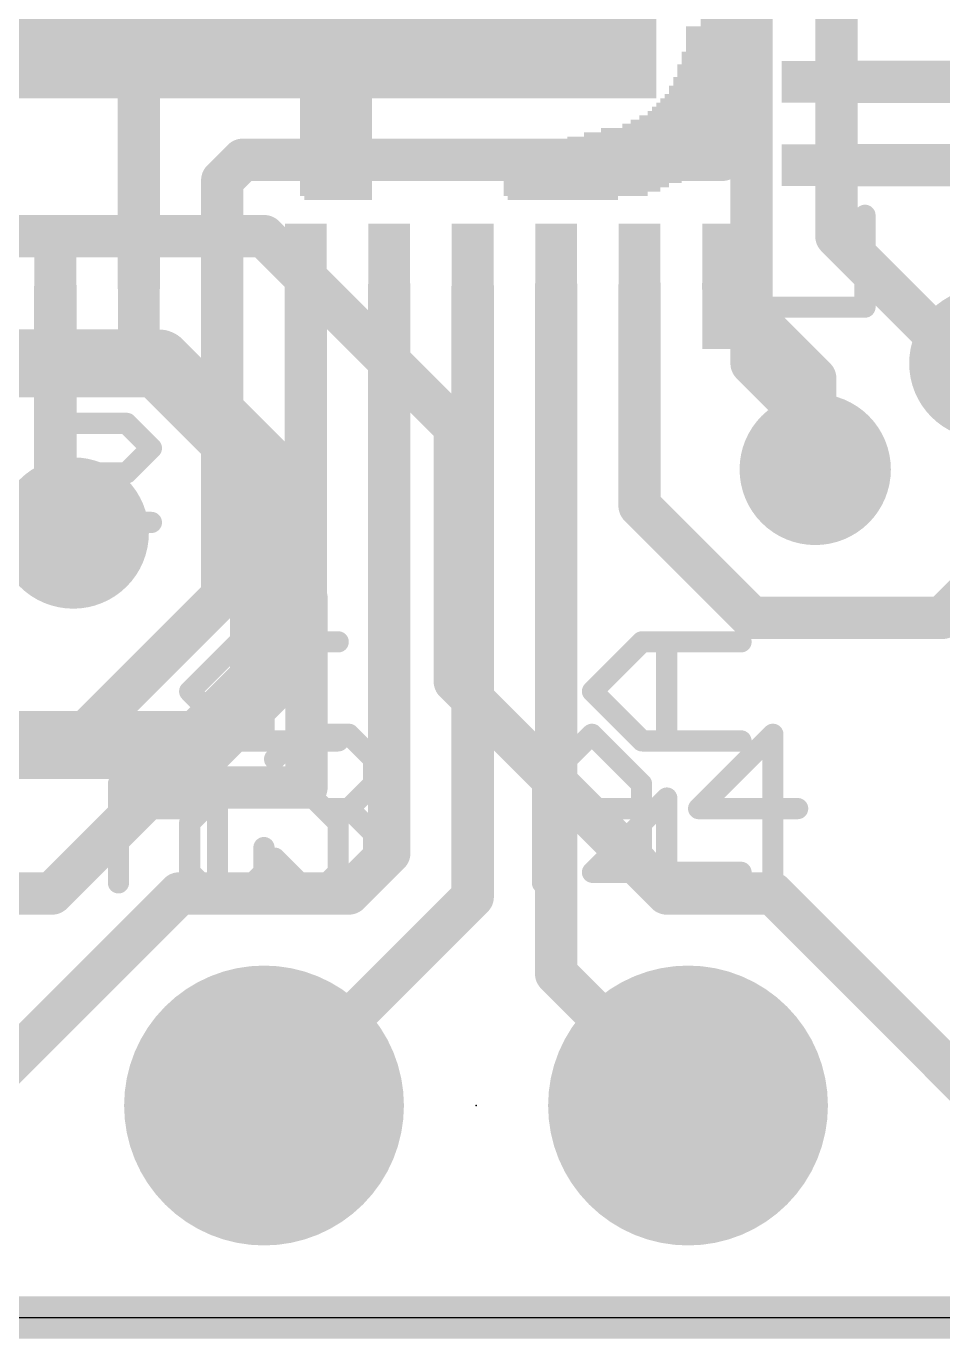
# Model space of a CAD drawing. Extents: x -0.1 to 50.8, y -0.1 to 23.
# Drawn here: x 22.71 to 28.2, y -0.13 to 7.73 of the extents above; entities that cross this region are included whole.
import ezdxf

# ---------------------------------------------------------------- set-up
doc = ezdxf.new("R2010")
doc.units = 0
for name, color, linetype in [('1', 12, 'CONTINUOUS'), ('16', 132, 'CONTINUOUS'), ('17', 110, 'CONTINUOUS'), ('18', 110, 'CONTINUOUS'), ('20', 53, 'CONTINUOUS'), ('21', 40, 'CONTINUOUS'), ('22', 6, 'CONTINUOUS'), ('23', 40, 'CONTINUOUS')]:
    doc.layers.add(name, color=color, linetype=linetype)

# ---------------------------------------------------------------- blocks, each defined once
blk = doc.blocks.new('ROUNDP')
at = {"const_width": 0.5}
blk.add_lwpolyline([(0, -0.25, 1), (0, 0.25, 1), (0, -0.25)], format="xyb", dxfattribs=at)
blk = doc.blocks.new('RECT')
blk.add_solid([(-0.5, -0.5), (0.5, -0.5), (-0.5, 0.5), (0.5, 0.5)])
blk = doc.blocks.new('ROUNDV')
at = {"const_width": 0.5}
blk.add_lwpolyline([(0, -0.25, 1), (0, 0.25, 1), (0, -0.25)], format="xyb", dxfattribs=at)

msp = doc.modelspace()

# ---------------------------------------------------------------- linework, layer by layer
at = {"layer": '1', "const_width": 0.254}
for points in [[(23.38, 6.177), (23.38, 8.902)], [(26.8732, 8.902), (26.8732, 6.9342)], [(27.605, 7.402), (28.793, 7.402)], [(23.88, 6.8112), (24.003, 6.9342)], [(26.8732, 6.9342), (24.003, 6.9342)], [(27.605, 6.902), (28.531, 6.902)], [(23.88, 6.177), (23.88, 6.8112)], [(22.88, 6.177), (22.88, 4.806)], [(23.88, 6.177), (23.88, 4.322)], [(24.38, 6.177), (24.38, 4.314)], [(24.88, 6.177), (24.88, 2.782)], [(25.38, 6.177), (25.38, 2.52)], [(25.88, 6.177), (25.88, 2.06)], [(26.38, 4.862), (26.38, 6.177)], [(26.88, 6.177), (27.432, 5.625)], [(27.432, 5.625), (27.432, 5.08)], [(27.051, 4.191), (26.38, 4.862)], [(22.88, 4.806), (22.987, 4.699)], [(28.702, 4.699), (28.194, 4.191)], [(23.88, 4.322), (22.987, 3.429)], [(24.38, 4.314), (24.384, 4.31)], [(24.384, 4.31), (24.384, 3.175)], [(28.194, 4.191), (27.051, 4.191)], [(22.987, 3.429), (22.225, 3.429)], [(23.495, 3.175), (22.86, 2.54)], [(24.384, 3.175), (23.495, 3.175)], [(24.88, 2.782), (24.638, 2.54)], [(22.86, 2.54), (21.082, 2.54)], [(23.622, 2.54), (22.352, 1.27)], [(24.638, 2.54), (23.622, 2.54)], [(25.38, 2.52), (24.13, 1.27)], [(25.88, 2.06), (26.67, 1.27)], [(0, 0), (37.084, 0)]]:
    msp.add_lwpolyline(points, dxfattribs=at)
at = {"layer": '1', "const_width": 0.127}
for points in [[(27.605, 7.4655, 1), (27.605, 7.3385)], [(24.003, 6.9977, 1), (24.003, 6.8707)], [(24.0479, 6.8893, 1), (23.9581, 6.9791)], [(26.8097, 6.9342, 1), (26.9367, 6.9342)], [(26.8732, 6.8707, 1), (26.8732, 6.9977)], [(27.605, 6.9655, 1), (27.605, 6.8385)], [(23.9435, 6.8112, 1), (23.8165, 6.8112)], [(23.8351, 6.8561, 1), (23.9249, 6.7663)], [(22.9435, 6.177, 1), (22.8165, 6.177)], [(23.9435, 6.177, 1), (23.8165, 6.177)], [(24.4435, 6.177, 1), (24.3165, 6.177)], [(24.9435, 6.177, 1), (24.8165, 6.177)], [(25.4435, 6.177, 1), (25.3165, 6.177)], [(25.9435, 6.177, 1), (25.8165, 6.177)], [(26.4435, 6.177, 1), (26.3165, 6.177)], [(26.9249, 6.2219, 1), (26.8351, 6.1321)], [(23.3165, 6.177, 1), (23.4435, 6.177)], [(23.8165, 6.177, 1), (23.9435, 6.177)], [(27.4955, 5.625, 1), (27.3685, 5.625)], [(27.3871, 5.5801, 1), (27.4769, 5.6699)], [(27.3685, 5.08, 1), (27.4955, 5.08)], [(26.4249, 4.9069, 1), (26.3351, 4.8171)], [(22.9249, 4.8509, 1), (22.8351, 4.7611)], [(26.3165, 4.862, 1), (26.4435, 4.862)], [(22.8165, 4.806, 1), (22.9435, 4.806)], [(22.9421, 4.6541, 1), (23.0319, 4.7439)], [(23.9249, 4.2771, 1), (23.8351, 4.3669)], [(24.4249, 4.3589, 1), (24.3351, 4.2691)], [(24.4475, 4.31, 1), (24.3205, 4.31)], [(24.3391, 4.2651, 1), (24.4289, 4.3549)], [(23.8165, 4.322, 1), (23.9435, 4.322)], [(24.3165, 4.314, 1), (24.4435, 4.314)], [(27.051, 4.2545, 1), (27.051, 4.1275)], [(27.0061, 4.1461, 1), (27.0959, 4.2359)], [(28.1491, 4.2359, 1), (28.2389, 4.1461)], [(28.194, 4.1275, 1), (28.194, 4.2545)], [(22.987, 3.3655, 1), (22.987, 3.4925)], [(22.9421, 3.4739, 1), (23.0319, 3.3841)], [(23.495, 3.2385, 1), (23.495, 3.1115)], [(23.5399, 3.1301, 1), (23.4501, 3.2199)], [(24.384, 3.1115, 1), (24.384, 3.2385)], [(24.3205, 3.175, 1), (24.4475, 3.175)], [(24.9249, 2.7371, 1), (24.8351, 2.8269)], [(24.8165, 2.782, 1), (24.9435, 2.782)], [(22.8151, 2.5849, 1), (22.9049, 2.4951)], [(22.86, 2.4765, 1), (22.86, 2.6035)], [(23.622, 2.6035, 1), (23.622, 2.4765)], [(23.6669, 2.4951, 1), (23.5771, 2.5849)], [(24.5931, 2.5849, 1), (24.6829, 2.4951)], [(24.638, 2.4765, 1), (24.638, 2.6035)], [(25.4249, 2.4751, 1), (25.3351, 2.5649)], [(25.3165, 2.52, 1), (25.4435, 2.52)], [(25.9249, 2.1049, 1), (25.8351, 2.0151)], [(25.8165, 2.06, 1), (25.9435, 2.06)], [(24.0851, 1.3149, 1), (24.1749, 1.2251)], [(26.6251, 1.2251, 1), (26.7149, 1.3149)]]:
    msp.add_lwpolyline(points, format="xyb", dxfattribs=at)
at = {"layer": '16'}
for points, const_width in [([(27.051, 11.43), (27.051, 5.715)], 0.254), ([(27.559, 10.922), (27.559, 6.477)], 0.254), ([(20.828, 6.477), (24.13, 6.477)], 0.254), ([(24.13, 6.477), (25.273, 5.334)], 0.254), ([(27.559, 6.477), (28.321, 5.715)], 0.254), ([(21.463, 5.715), (23.499, 5.715)], 0.4064), ([(23.499, 5.715), (24.13, 5.084)], 0.4064), ([(27.051, 5.715), (27.432, 5.334)], 0.254), ([(28.321, 5.715), (28.448, 5.715)], 0.254), ([(25.273, 5.334), (25.273, 3.81)], 0.254), ([(27.432, 5.334), (27.432, 5.08)], 0.254), ([(24.13, 5.084), (24.13, 3.81)], 0.4064), ([(22.987, 4.699), (21.717, 4.699)], 0.254), ([(24.13, 3.81), (23.749, 3.429)], 0.4064), ([(25.273, 3.81), (26.543, 2.54)], 0.254), ([(23.749, 3.429), (22.225, 3.429)], 0.4064), ([(26.543, 2.54), (27.178, 2.54)], 0.254), ([(27.178, 2.54), (28.448, 1.27)], 0.254), ([(37.084, 0), (0, 0)], 0.254)]:
    msp.add_lwpolyline(points, dxfattribs=dict(at, const_width=const_width))
for points, const_width in [([(24.1749, 6.5219, 1), (24.0851, 6.4321)], 0.127), ([(24.13, 6.4135, 1), (24.13, 6.5405)], 0.127), ([(27.6039, 6.5219, 1), (27.5141, 6.4321)], 0.127), ([(27.4955, 6.477, 1), (27.6225, 6.477)], 0.127), ([(23.5708, 5.7868, 1), (23.4272, 5.6432)], 0.2032), ([(23.499, 5.6134, 1), (23.499, 5.8166)], 0.2032), ([(27.0959, 5.7599, 1), (27.0061, 5.6701)], 0.127), ([(28.321, 5.7785, 1), (28.321, 5.6515)], 0.127), ([(26.9875, 5.715, 1), (27.1145, 5.715)], 0.127), ([(25.3365, 5.334, 1), (25.2095, 5.334)], 0.127), ([(25.2281, 5.2891, 1), (25.3179, 5.3789)], 0.127), ([(27.4955, 5.334, 1), (27.3685, 5.334)], 0.127), ([(27.3871, 5.2891, 1), (27.4769, 5.3789)], 0.127), ([(24.2316, 5.084, 1), (24.0284, 5.084)], 0.2032), ([(24.0582, 5.0122, 1), (24.2018, 5.1558)], 0.2032), ([(27.3685, 5.08, 1), (27.4955, 5.08)], 0.127), ([(22.987, 4.6355, 1), (22.987, 4.7625)], 0.127), ([(24.2018, 3.7382, 1), (24.0582, 3.8818)], 0.2032), ([(25.3179, 3.8549, 1), (25.2281, 3.7651)], 0.127), ([(24.0284, 3.81, 1), (24.2316, 3.81)], 0.2032), ([(25.2095, 3.81, 1), (25.3365, 3.81)], 0.127), ([(23.749, 3.3274, 1), (23.749, 3.5306)], 0.2032), ([(23.6772, 3.5008, 1), (23.8208, 3.3572)], 0.2032), ([(26.543, 2.6035, 1), (26.543, 2.4765)], 0.127), ([(26.4981, 2.4951, 1), (26.5879, 2.5849)], 0.127), ([(27.2229, 2.5849, 1), (27.1331, 2.4951)], 0.127), ([(27.178, 2.4765, 1), (27.178, 2.6035)], 0.127)]:
    msp.add_lwpolyline(points, format="xyb", dxfattribs=dict(at, const_width=const_width))
at = {"layer": '20'}
msp.add_line((2.54, 0), (48.26, 0), dxfattribs=at)
at = {"layer": '21', "const_width": 0.127}
for points in [[(27.73, 6.602), (27.73, 6.052)], [(27.73, 6.052), (27.18, 6.052)], [(23.258, 3.1967), (23.5546, 3.4933)], [(23.5546, 3.4933), (23.8512, 3.1967)], [(24.1935, 3.345), (24.3418, 3.4933)], [(24.3418, 3.4933), (24.6384, 3.4933)], [(24.6384, 3.4933), (24.7867, 3.345)], [(25.798, 3.1967), (26.0946, 3.4933)], [(26.0946, 3.4933), (26.3912, 3.1967)], [(27.1784, 3.4933), (26.7335, 3.0484)], [(27.1784, 2.6035), (27.1784, 3.4933)], [(24.7867, 3.345), (24.7867, 3.1967)], [(23.258, 2.6035), (23.258, 3.1967)], [(23.8512, 3.1967), (23.8512, 2.6035)], [(24.7867, 3.1967), (24.6384, 3.0484)], [(25.798, 2.6035), (25.798, 3.1967)], [(26.3912, 3.1967), (26.3912, 2.6035)], [(23.258, 3.0484), (23.8512, 3.0484)], [(24.6384, 3.0484), (24.4901, 3.0484)], [(24.6384, 3.0484), (24.7867, 2.9001)], [(25.798, 3.0484), (26.3912, 3.0484)], [(26.7335, 3.0484), (27.3267, 3.0484)], [(24.7867, 2.9001), (24.7867, 2.7518)], [(24.3418, 2.6035), (24.1935, 2.7518)], [(24.7867, 2.7518), (24.6384, 2.6035)], [(24.6384, 2.6035), (24.3418, 2.6035)]]:
    msp.add_lwpolyline(points, dxfattribs=at)
at = {"layer": '21', "const_width": 0.0635}
for points in [[(27.7617, 6.602, 1), (27.6983, 6.602)], [(27.18, 6.0838, 1), (27.18, 6.0203)], [(27.6983, 6.052, 1), (27.7617, 6.052)], [(27.73, 6.0203, 1), (27.73, 6.0838)], [(23.577, 3.5157, 1), (23.5321, 3.4708)], [(23.577, 3.4708, 1), (23.5321, 3.5157)], [(24.3418, 3.525, 1), (24.3418, 3.4615)], [(24.3642, 3.4708, 1), (24.3193, 3.5157)], [(24.6608, 3.5157, 1), (24.6159, 3.4708)], [(24.6384, 3.4615, 1), (24.6384, 3.525)], [(26.117, 3.5157, 1), (26.0721, 3.4708)], [(26.117, 3.4708, 1), (26.0721, 3.5157)], [(27.2101, 3.4933, 1), (27.1466, 3.4933)], [(27.2008, 3.4708, 1), (27.1559, 3.5157)], [(24.171, 3.3674, 1), (24.216, 3.3225)], [(24.8184, 3.345, 1), (24.7549, 3.345)], [(24.7642, 3.3225, 1), (24.8091, 3.3674)], [(23.2897, 3.1967, 1), (23.2262, 3.1967)], [(23.2355, 3.2191, 1), (23.2804, 3.1742)], [(23.8829, 3.1967, 1), (23.8194, 3.1967)], [(23.8287, 3.1742, 1), (23.8736, 3.2191)], [(24.7549, 3.1967, 1), (24.8184, 3.1967)], [(24.8091, 3.1742, 1), (24.7642, 3.2191)], [(25.8297, 3.1967, 1), (25.7662, 3.1967)], [(25.7755, 3.2191, 1), (25.8204, 3.1742)], [(26.4229, 3.1967, 1), (26.3594, 3.1967)], [(26.3687, 3.1742, 1), (26.4136, 3.2191)], [(23.258, 3.0801, 1), (23.258, 3.0166)], [(23.8512, 3.0166, 1), (23.8512, 3.0801)], [(24.4901, 3.0801, 1), (24.4901, 3.0166)], [(24.6608, 3.0708, 1), (24.6159, 3.0259)], [(24.6159, 3.0708, 1), (24.6608, 3.0259)], [(24.6384, 3.0166, 1), (24.6384, 3.0801)], [(25.798, 3.0801, 1), (25.798, 3.0166)], [(26.3912, 3.0166, 1), (26.3912, 3.0801)], [(26.7335, 3.0801, 1), (26.7335, 3.0166)], [(26.711, 3.0708, 1), (26.756, 3.0259)], [(27.3267, 3.0166, 1), (27.3267, 3.0801)], [(24.8184, 2.9001, 1), (24.7549, 2.9001)], [(24.7642, 2.8776, 1), (24.8091, 2.9225)], [(24.216, 2.7742, 1), (24.171, 2.7293)], [(24.7549, 2.7518, 1), (24.8184, 2.7518)], [(24.8091, 2.7293, 1), (24.7642, 2.7742)], [(23.2262, 2.6035, 1), (23.2897, 2.6035)], [(23.8194, 2.6035, 1), (23.8829, 2.6035)], [(24.3418, 2.6353, 1), (24.3418, 2.5717)], [(24.3193, 2.581, 1), (24.3642, 2.626)], [(24.6159, 2.626, 1), (24.6608, 2.581)], [(24.6384, 2.5717, 1), (24.6384, 2.6353)], [(25.7662, 2.6035, 1), (25.8297, 2.6035)], [(26.3594, 2.6035, 1), (26.4229, 2.6035)], [(27.1466, 2.6035, 1), (27.2101, 2.6035)]]:
    msp.add_lwpolyline(points, format="xyb", dxfattribs=at)
at = {"layer": '22', "const_width": 0.127}
for points in [[(23.3071, 5.3557), (22.8622, 5.3557)], [(23.4554, 5.2074), (23.3071, 5.3557)], [(23.3071, 5.0591), (23.4554, 5.2074)], [(22.8622, 4.9108), (23.0105, 5.0591)], [(23.0105, 5.0591), (23.3071, 5.0591)], [(23.0105, 4.7625), (22.8622, 4.9108)], [(23.4554, 4.7625), (23.0105, 4.7625)], [(23.9813, 4.047), (23.6847, 3.7504)], [(24.5745, 4.047), (23.9813, 4.047)], [(24.1296, 4.047), (24.1296, 3.4538)], [(26.3943, 4.047), (26.0977, 3.7504)], [(26.9875, 4.047), (26.3943, 4.047)], [(26.5426, 4.047), (26.5426, 3.4538)], [(23.6847, 3.7504), (23.9813, 3.4538)], [(26.0977, 3.7504), (26.3943, 3.4538)], [(23.9813, 3.4538), (24.5745, 3.4538)], [(26.3943, 3.4538), (26.9875, 3.4538)], [(23.833, 3.1115), (23.6847, 2.9632)], [(24.5745, 2.9632), (24.4262, 3.1115)], [(26.0977, 2.6666), (26.5426, 3.1115)], [(26.5426, 3.1115), (26.5426, 2.5183)], [(23.6847, 2.9632), (23.6847, 2.6666)], [(24.5745, 2.6666), (24.5745, 2.9632)], [(24.1296, 2.6666), (24.1296, 2.8149)], [(23.6847, 2.6666), (23.833, 2.5183)], [(23.9813, 2.5183), (24.1296, 2.6666)], [(24.1296, 2.6666), (24.2779, 2.5183)], [(24.4262, 2.5183), (24.5745, 2.6666)], [(26.9875, 2.6666), (26.0977, 2.6666)], [(23.833, 2.5183), (23.9813, 2.5183)], [(24.2779, 2.5183), (24.4262, 2.5183)]]:
    msp.add_lwpolyline(points, dxfattribs=at)
at = {"layer": '22', "const_width": 0.0635}
for points in [[(22.8622, 5.3874, 1), (22.8622, 5.3239)], [(23.3295, 5.3781, 1), (23.2846, 5.3332)], [(23.3071, 5.3239, 1), (23.3071, 5.3874)], [(23.4778, 5.1849, 1), (23.4329, 5.2298)], [(23.4329, 5.1849, 1), (23.4778, 5.2298)], [(23.0105, 5.0908, 1), (23.0105, 5.0273)], [(23.033, 5.0366, 1), (22.988, 5.0815)], [(23.2846, 5.0815, 1), (23.3295, 5.0366)], [(23.3071, 5.0273, 1), (23.3071, 5.0908)], [(22.8847, 4.9332, 1), (22.8398, 4.8883)], [(22.8398, 4.9332, 1), (22.8847, 4.8883)], [(23.0105, 4.7942, 1), (23.0105, 4.7308)], [(22.988, 4.74, 1), (23.033, 4.785)], [(23.4554, 4.7308, 1), (23.4554, 4.7942)], [(23.9813, 4.0788, 1), (23.9813, 4.0153)], [(24.0038, 4.0246, 1), (23.9589, 4.0695)], [(24.1614, 4.047, 1), (24.0979, 4.047)], [(24.5745, 4.0153, 1), (24.5745, 4.0788)], [(26.3943, 4.0788, 1), (26.3943, 4.0153)], [(26.4168, 4.0246, 1), (26.3719, 4.0695)], [(26.5744, 4.047, 1), (26.5109, 4.047)], [(26.9875, 4.0153, 1), (26.9875, 4.0788)], [(23.7072, 3.7729, 1), (23.6623, 3.728)], [(23.6623, 3.7729, 1), (23.7072, 3.728)], [(26.1202, 3.7729, 1), (26.0753, 3.728)], [(26.0753, 3.7729, 1), (26.1202, 3.728)], [(23.9813, 3.4856, 1), (23.9813, 3.4221)], [(23.9589, 3.4314, 1), (24.0038, 3.4763)], [(24.0979, 3.4538, 1), (24.1614, 3.4538)], [(24.5745, 3.4221, 1), (24.5745, 3.4856)], [(26.3943, 3.4856, 1), (26.3943, 3.4221)], [(26.3719, 3.4314, 1), (26.4168, 3.4763)], [(26.5109, 3.4538, 1), (26.5744, 3.4538)], [(26.9875, 3.4221, 1), (26.9875, 3.4856)], [(23.8555, 3.089, 1), (23.8106, 3.134)], [(24.4487, 3.134, 1), (24.4038, 3.089)], [(26.5744, 3.1115, 1), (26.5109, 3.1115)], [(26.5651, 3.089, 1), (26.5202, 3.134)], [(23.7165, 2.9632, 1), (23.653, 2.9632)], [(23.6623, 2.9857, 1), (23.7072, 2.9408)], [(24.6062, 2.9632, 1), (24.5428, 2.9632)], [(24.552, 2.9408, 1), (24.597, 2.9857)], [(24.1614, 2.8149, 1), (24.0979, 2.8149)], [(23.653, 2.6666, 1), (23.7165, 2.6666)], [(23.7072, 2.6891, 1), (23.6623, 2.6442)], [(24.0979, 2.6666, 1), (24.1614, 2.6666)], [(24.1521, 2.6891, 1), (24.1072, 2.6442)], [(24.1521, 2.6442, 1), (24.1072, 2.6891)], [(24.5428, 2.6666, 1), (24.6062, 2.6666)], [(24.597, 2.6442, 1), (24.552, 2.6891)], [(26.0977, 2.6984, 1), (26.0977, 2.6349)], [(26.0753, 2.6891, 1), (26.1202, 2.6442)], [(26.9875, 2.6349, 1), (26.9875, 2.6984)], [(23.833, 2.5501, 1), (23.833, 2.4866)], [(23.8106, 2.4959, 1), (23.8555, 2.5408)], [(23.9589, 2.5408, 1), (24.0038, 2.4959)], [(23.9813, 2.4866, 1), (23.9813, 2.5501)], [(24.2779, 2.5501, 1), (24.2779, 2.4866)], [(24.2555, 2.4959, 1), (24.3004, 2.5408)], [(24.4038, 2.5408, 1), (24.4487, 2.4959)], [(24.4262, 2.4866, 1), (24.4262, 2.5501)], [(26.5109, 2.5183, 1), (26.5744, 2.5183)]]:
    msp.add_lwpolyline(points, format="xyb", dxfattribs=at)
at = {"layer": '23'}
msp.add_point((25.4, 1.27), dxfattribs=at)

# ---------------------------------------------------------------- block references
at = {"layer": '1', "xscale": 4.7, "yscale": 4.7}
msp.add_blockref('RECT', (24.13, 9.652), dxfattribs=at)
at = {"layer": '1', "xscale": 0.75, "yscale": 0.25}
for p, rotation in [((27.605, 7.402), 180), ((27.605, 6.902), 180), ((22.88, 6.177), 90), ((23.38, 6.177), 90), ((23.88, 6.177), 90), ((24.38, 6.177), 90), ((24.88, 6.177), 90), ((25.38, 6.177), 90), ((25.88, 6.177), 90), ((26.38, 6.177), 90), ((26.88, 6.177), 90)]:
    msp.add_blockref('RECT', p, dxfattribs=dict(at, rotation=rotation))
at = {"layer": '17', "xscale": 1.6764, "yscale": 1.6764, "rotation": 270}
for p in [(24.13, 1.27), (24.13, 1.27), (26.67, 1.27), (26.67, 1.27)]:
    msp.add_blockref('ROUNDP', p, dxfattribs=at)
at = {"layer": '18', "xscale": 0.9064, "yscale": 0.9064}
for p in [(23.368, 7.874), (23.368, 7.874), (28.448, 5.715), (28.448, 5.715), (27.432, 5.08), (27.432, 5.08), (22.987, 4.699), (22.987, 4.699)]:
    msp.add_blockref('ROUNDV', p, dxfattribs=at)
at = {"layer": '22', "yscale": 0.0254, "rotation": 180}
for p, xscale in [((24.5618, 7.7216), 0.4318), ((24.5618, 7.6962), 0.4318), ((26.8732, 7.7216), 0.4318), ((26.8732, 7.6962), 0.4318), ((24.5618, 7.6708), 0.4318), ((24.5618, 7.6454), 0.4318), ((24.5618, 7.62), 0.4318), ((26.8732, 7.6708), 0.4318), ((26.8732, 7.6454), 0.4318), ((26.8605, 7.62), 0.4064), ((24.5618, 7.5946), 0.4318), ((24.5618, 7.5692), 0.4318), ((24.5618, 7.5438), 0.4318), ((26.8478, 7.5692), 0.4318), ((26.8478, 7.5438), 0.4318), ((26.8605, 7.5946), 0.4064), ((24.5618, 7.5184), 0.4318), ((24.5618, 7.493), 0.4318), ((24.5618, 7.4676), 0.4318), ((26.8351, 7.493), 0.4572), ((26.8224, 7.4676), 0.4318), ((26.8478, 7.5184), 0.4318), ((24.5618, 7.4422), 0.4318), ((24.5618, 7.4168), 0.4318), ((24.5618, 7.3914), 0.4318), ((26.8097, 7.4168), 0.4572), ((26.8097, 7.3914), 0.4572), ((26.8224, 7.4422), 0.4318), ((24.5618, 7.366), 0.4318), ((24.5618, 7.3406), 0.4318), ((24.5618, 7.3152), 0.4318), ((26.7716, 7.3152), 0.4826), ((26.7843, 7.366), 0.4572), ((26.7843, 7.3406), 0.4572), ((24.5618, 7.2898), 0.4318), ((24.5618, 7.2644), 0.4318), ((24.5618, 7.239), 0.4318), ((26.7208, 7.239), 0.5334), ((26.7335, 7.2644), 0.508), ((26.7462, 7.2898), 0.4826), ((24.5618, 7.2136), 0.4318), ((24.5618, 7.1882), 0.4318), ((24.5618, 7.1628), 0.4318), ((26.6319, 7.1628), 0.6096), ((26.67, 7.1882), 0.5842), ((26.6954, 7.2136), 0.5334), ((24.5618, 7.1374), 0.4318), ((24.5618, 7.112), 0.4318), ((24.5618, 7.0866), 0.4318), ((26.4795, 7.0866), 0.8636), ((26.5303, 7.112), 0.762), ((26.6065, 7.1374), 0.6604), ((24.5618, 7.0612), 0.4318), ((24.5618, 7.0358), 0.4318), ((24.5618, 7.0104), 0.4318), ((24.5618, 6.985), 0.4318), ((26.2128, 6.985), 1.2446), ((26.2763, 7.0104), 1.1684), ((26.3398, 7.0358), 1.0414), ((26.416, 7.0612), 0.9398), ((24.5618, 6.9596), 0.4318), ((24.5618, 6.9342), 0.4318), ((24.5618, 6.9088), 0.4318), ((26.1874, 6.9596), 1.2446), ((26.1747, 6.9342), 1.2192), ((26.162, 6.9088), 1.1938), ((24.5618, 6.8834), 0.4318), ((24.5618, 6.858), 0.4318), ((24.5618, 6.8326), 0.4318), ((26.1493, 6.8834), 1.1684), ((26.1366, 6.858), 1.143), ((26.1112, 6.8326), 1.0922), ((24.5618, 6.8072), 0.4318), ((24.5618, 6.7818), 0.4318), ((24.5618, 6.7564), 0.4318), ((26.0985, 6.8072), 1.0668), ((26.0604, 6.7818), 0.9906), ((26.035, 6.7564), 0.9398), ((24.5618, 6.731), 0.4318), ((24.5745, 6.7056), 0.4064), ((25.9969, 6.731), 0.8636), ((25.9207, 6.7056), 0.6604)]:
    msp.add_blockref('RECT', p, dxfattribs=dict(at, xscale=xscale))

doc.saveas('drawing.dxf')
